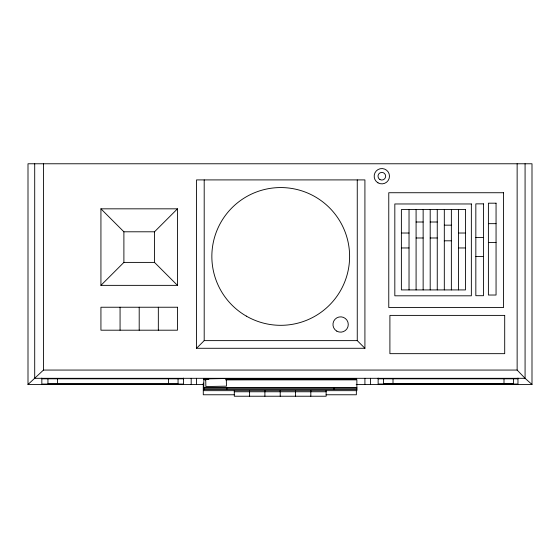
<?xml version="1.0" encoding="UTF-8"?>
<svg xmlns="http://www.w3.org/2000/svg" width="560" height="560" viewBox="0 0 560 560"><rect width="100%" height="100%" fill="white"/><g stroke="black" fill="none" stroke-linecap="round" stroke-linejoin="round"><path stroke-width="0.84" d="M356.188 384.489L531.993 384.489L532 163.772L28 163.772L28 384.489L203.518 384.489M100.933 285.362L123.893 262.402L154.504 262.402L177.464 285.362L100.933 285.362L100.933 208.831L177.464 208.831L177.464 285.362M100.933 208.831L123.893 231.791L154.504 231.791L177.464 208.831M196.539 348.285L196.539 179.907L364.917 179.907L364.917 348.285L196.539 348.285L204.197 340.627L204.197 179.907M531.993 384.489L525.077 378.315L517.139 370.062L43.477 370.062L28 384.489M416.087 222.005L423.143 222.005M430.199 222.005L437.255 222.005M488.397 223.657L496.055 223.657M444.311 225.162L451.367 225.162M401.38 233.023L409.031 233.023M458.423 233.023L465.479 233.023M475.832 237.517L483.483 237.517M416.087 237.986L423.143 237.986M430.199 237.986L437.255 237.986M444.311 240.807L451.367 240.807M488.397 242.487L496.055 242.487M401.38 247.961L409.031 247.961M458.423 247.961L465.479 247.961M475.832 256.438L483.483 256.438M204.197 340.627L357.259 340.627L364.917 348.285M41.832 378.805L183.533 378.805M208.852 378.819L203.602 378.819L203.602 379.183L208.852 379.183M226.345 378.819L356.671 378.819L356.671 379.183L226.345 379.183M378.14 378.805L517.965 378.805M206.024 379.386L203.399 379.386L206.024 379.631M226.142 379.386L356.468 379.386L226.142 379.631M205.562 379.848L203.812 379.848L203.812 390.663L356.874 390.663L356.874 379.848L225.68 379.848M203.812 387.499L356.874 387.499M203.812 388.304L356.874 388.304M203.812 389.431L356.874 389.431M234.29 391.769L326.13 391.769M234.29 394.772L203.28 394.772L203.28 383.026M326.13 394.772L356.349 394.772L356.349 390.796M525.077 163.772L525.077 378.315L34.706 378.315L34.706 163.772M517.965 378.07L517.965 384.02L378.14 384.02L378.14 378.07M517.139 163.772L517.139 370.062M513.562 378.623L513.562 383.817L383.453 383.817L383.453 378.623M504 378.623L504 383.817M458.423 209.559L458.423 289.919M451.367 209.559L451.367 289.919M444.311 209.559L444.311 289.919M437.255 209.559L437.255 289.919M430.199 209.559L430.199 289.919M423.143 209.559L423.143 289.919M416.087 209.559L416.087 289.919M409.031 209.559L409.031 289.919M393.008 378.623L393.008 383.817M370.482 378.315L370.482 384.489M364.917 378.315L364.917 384.489M357.259 179.907L357.259 340.627M333.914 387.898L333.914 389.431M326.13 390.551L326.13 396.228L234.29 396.228L234.29 390.551M310.821 390.551L310.821 396.228M295.519 390.551L295.519 396.228M280.21 390.551L280.21 396.228M264.901 390.551L264.901 396.228M249.599 390.551L249.599 396.228M226.772 387.898L226.772 389.431M196.539 378.315L196.539 384.489M191.191 378.315L191.191 384.489M183.533 378.105L183.533 384.055L41.832 384.055L41.832 378.105M178.052 378.651L178.052 383.845L47.943 383.845L47.943 378.651M168.497 378.651L168.497 383.845M158.333 307.237L158.333 330.197M154.504 231.791L154.504 262.402M139.202 307.237L139.202 330.197M123.893 231.791L123.893 262.402M120.064 307.237L120.064 330.197M57.505 378.651L57.505 383.845M43.477 163.772L43.477 370.062M226.303 378.504L205.716 378.903L205.863 386.554L226.45 386.155L226.303 378.504M503.566 192.731L388.766 192.731L388.766 307.531L503.566 307.531L503.566 192.731M496.055 203.189L488.397 203.189L488.397 295.029L496.055 295.029L496.055 203.189M471.359 203.966L394.821 203.966L394.821 295.806L471.359 295.806L471.359 203.966M483.483 203.861L475.832 203.861L475.832 295.701L483.483 295.701L483.483 203.861M465.479 209.559L401.38 209.559L401.38 289.919L465.479 289.919L465.479 209.559M177.464 307.237L100.933 307.237L100.933 330.197L177.464 330.197L177.464 307.237M504.7 315.392L389.9 315.392L389.9 353.661L504.7 353.661L504.7 315.392M378 182.84A7.651 7.651 0 0 0 389.48 176.211A7.651 7.651 0 0 0 378 169.582A7.651 7.651 0 0 0 378 182.84M246.288 316.092A68.88 68.88 0 0 0 349.608 256.445A68.88 68.88 0 0 0 246.288 196.791A68.88 68.88 0 0 0 246.288 316.092M336.791 331.128A7.651 7.651 0 0 0 348.271 324.499A7.651 7.651 0 0 0 336.791 317.87A7.651 7.651 0 0 0 336.791 331.128M379.911 179.522A3.829 3.829 0 0 0 385.651 176.211A3.829 3.829 0 0 0 379.911 172.9A3.829 3.829 0 0 0 379.911 179.522"/></g></svg>
